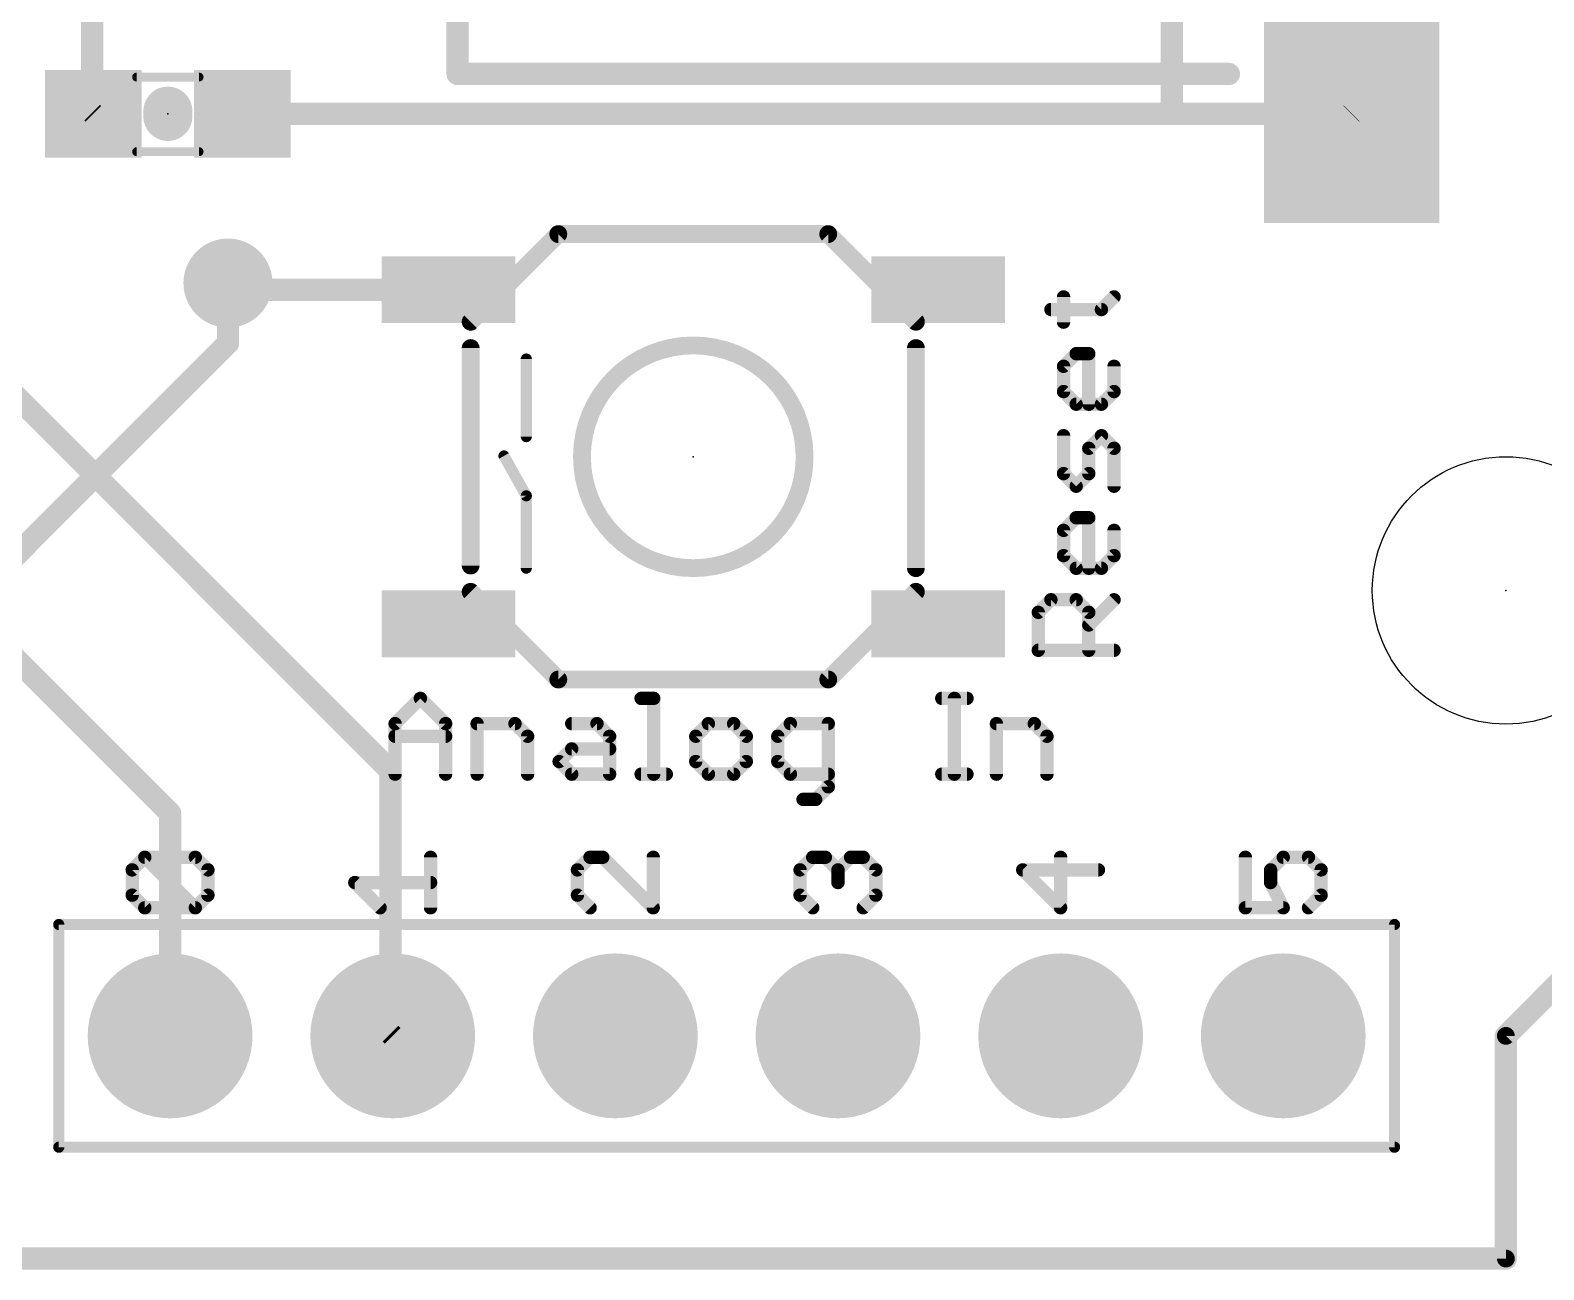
# Model space of a CAD drawing. Extents: x -16 to 96, y -18 to 53.
# Drawn here: x 40.31 to 57.58, y -0.13 to 14.01 of the extents above; entities that cross this region are included whole.
import ezdxf

# ---------------------------------------------------------------- set-up
doc = ezdxf.new("R2010")
doc.units = 0
for name, color, linetype in [('1', 12, 'CONTINUOUS'), ('16', 132, 'CONTINUOUS'), ('17', 110, 'CONTINUOUS'), ('18', 110, 'CONTINUOUS'), ('20', 53, 'CONTINUOUS'), ('21', 41, 'CONTINUOUS'), ('23', 53, 'CONTINUOUS'), ('51', 53, 'CONTINUOUS')]:
    doc.layers.add(name, color=color, linetype=linetype)

# ---------------------------------------------------------------- blocks, each defined once
blk = doc.blocks.new('RECT')
blk.add_solid([(-0.5, -0.5), (0.5, -0.5), (-0.5, 0.5), (0.5, 0.5)])
blk = doc.blocks.new('ROUNDP')
at = {"const_width": 0.5}
blk.add_lwpolyline([(0, -0.25, 1), (0, 0.25, 1), (0, -0.25)], format="xyb", dxfattribs=at)
blk = doc.blocks.new('ROUNDV')
at = {"const_width": 0.5}
blk.add_lwpolyline([(0, -0.25, 1), (0, 0.25, 1), (0, -0.25)], format="xyb", dxfattribs=at)

msp = doc.modelspace()

# ---------------------------------------------------------------- linework, layer by layer
at = {"layer": '1', "const_width": 0.254}
for points in [[(53.34, 20.701), (53.34, 13.0556)], [(41.021, 15.3162), (41.021, 13.0692)], [(36.322, 13.6652), (44.4246, 5.5626)], [(41.021, 13.0692), (41.0346, 13.0556)], [(42.7346, 13.0556), (53.34, 13.0556)], [(53.34, 13.0556), (55.3856, 13.0556)], [(55.03, 12.7), (55.39, 13.06)], [(55.3856, 13.0556), (55.39, 13.06)], [(54.61, 12.7), (55.03, 12.7)], [(42.6466, 11.049), (42.5704, 11.1252)], [(45.085, 11.049), (42.6466, 11.049)], [(41.91, 5.08), (38.1, 8.89)], [(44.4246, 5.5626), (44.4246, 2.5654)], [(41.91, 2.54), (41.91, 5.08)], [(57.15, 2.54), (59.69, 5.08)], [(44.4246, 2.5654), (44.45, 2.54)], [(57.15, 0), (57.15, 2.54)], [(2.54, 0), (57.15, 0)]]:
    msp.add_lwpolyline(points, dxfattribs=at)
at = {"layer": '1', "const_width": 0.127}
for points in [[(41.0659, 13.1141, 1), (40.9761, 13.0243)], [(40.9575, 13.0692, 1), (41.0845, 13.0692)], [(40.9897, 13.0107, 1), (41.0795, 13.1005)], [(42.7346, 13.1191, 1), (42.7346, 12.9921)], [(53.34, 13.1191, 1), (53.34, 12.9921)], [(53.34, 12.9921, 1), (53.34, 13.1191)], [(55.3407, 13.1005, 1), (55.4305, 13.0107)], [(55.4349, 13.0151, 1), (55.3451, 13.1049)], [(55.4349, 13.0151, 1), (55.3451, 13.1049)], [(55.3856, 12.9921, 1), (55.3856, 13.1191)], [(53.2765, 13.0556, 1), (53.4035, 13.0556)], [(54.61, 12.7635, 1), (54.61, 12.6365)], [(54.9851, 12.7449, 1), (55.0749, 12.6551)], [(55.03, 12.6365, 1), (55.03, 12.7635)], [(42.6153, 11.1701, 1), (42.5255, 11.0803)], [(42.6466, 11.1125, 1), (42.6466, 10.9855)], [(42.6017, 11.0041, 1), (42.6915, 11.0939)], [(45.085, 10.9855, 1), (45.085, 11.1125)], [(44.4881, 5.5626, 1), (44.3611, 5.5626)], [(44.3797, 5.5177, 1), (44.4695, 5.6075)], [(41.9735, 5.08, 1), (41.8465, 5.08)], [(41.8651, 5.0351, 1), (41.9549, 5.1249)], [(41.8465, 2.54, 1), (41.9735, 2.54)], [(44.4695, 2.6103, 1), (44.3797, 2.5205)], [(44.3611, 2.5654, 1), (44.4881, 2.5654)], [(44.4051, 2.4951, 1), (44.4949, 2.5849)], [(57.2135, 2.54, 1), (57.0865, 2.54)], [(57.1051, 2.5849, 1), (57.1949, 2.4951)], [(57.0865, 0, 1), (57.2135, 0)], [(57.15, -0.0635, 1), (57.15, 0.0635)]]:
    msp.add_lwpolyline(points, format="xyb", dxfattribs=at)
at = {"layer": '16', "const_width": 0.254}
for points in [[(42.5704, 10.4394), (42.5704, 11.1252)], [(37.211, 5.08), (42.5704, 10.4394)], [(57.15, 2.54), (59.69, 5.08)], [(57.15, 0), (57.15, 2.54)], [(2.54, 0), (57.15, 0)]]:
    msp.add_lwpolyline(points, dxfattribs=at)
at = {"layer": '16', "const_width": 0.127}
for points in [[(42.6339, 11.1252, 1), (42.5069, 11.1252)], [(42.6153, 10.3945, 1), (42.5255, 10.4843)], [(42.5069, 10.4394, 1), (42.6339, 10.4394)], [(57.2135, 2.54, 1), (57.0865, 2.54)], [(57.1051, 2.5849, 1), (57.1949, 2.4951)], [(57.0865, 0, 1), (57.2135, 0)], [(57.15, -0.0635, 1), (57.15, 0.0635)]]:
    msp.add_lwpolyline(points, format="xyb", dxfattribs=at)
at = {"layer": '20', "const_width": 0.2032}
for points in [[(57.15, 2.54), (59.69, 5.08)], [(57.15, 0), (57.15, 2.54)], [(2.54, 0), (57.15, 0)]]:
    msp.add_lwpolyline(points, dxfattribs=at)
at = {"layer": '20', "const_width": 0.1016}
for points in [[(57.2008, 2.54, 1), (57.0992, 2.54)], [(57.1141, 2.5759, 1), (57.1859, 2.5041)], [(57.0992, 0, 1), (57.2008, 0)], [(57.15, -0.0508, 1), (57.15, 0.0508)]]:
    msp.add_lwpolyline(points, format="xyb", dxfattribs=at)
at = {"layer": '20'}
msp.add_circle((57.15, 7.62), 1.524, dxfattribs=at)
at = {"layer": '21'}
for points, const_width in [([(45.19, 14.3002), (45.19, 13.51)], 0.254), ([(45.19, 13.51), (53.99, 13.51)], 0.254), ([(41.8846, 13.0251), (41.8846, 13.0861)], 0.5588), ([(46.339, 11.684), (49.419, 11.684)], 0.2032), ([(51.9593, 10.8234), (52.5355, 10.8234)], 0.1524), ([(52.1034, 10.6793), (52.1034, 10.9674)], 0.1524), ([(52.5355, 10.8234), (52.6796, 10.9674)], 0.1524), ([(45.339, 7.904), (45.339, 10.384)], 0.2032), ([(50.419, 10.384), (50.419, 7.874)], 0.2032), ([(52.1034, 10.176), (52.2474, 10.32)], 0.1524), ([(52.2474, 10.32), (52.3915, 10.32)], 0.1524), ([(52.3915, 10.32), (52.3915, 9.7438)], 0.1524), ([(52.1034, 9.8879), (52.1034, 10.176)], 0.1524), ([(52.6796, 10.176), (52.6796, 9.8879)], 0.1524), ([(52.2474, 9.7438), (52.1034, 9.8879)], 0.1524), ([(52.6796, 9.8879), (52.5355, 9.7438)], 0.1524), ([(52.5355, 9.7438), (52.2474, 9.7438)], 0.1524), ([(52.1034, 8.9523), (52.1034, 9.3845)], 0.1524), ([(52.5355, 9.3845), (52.3915, 9.2405)], 0.1524), ([(52.6796, 9.2405), (52.5355, 9.3845)], 0.1524), ([(52.3915, 9.2405), (52.3915, 8.9523)], 0.1524), ([(52.6796, 8.8083), (52.6796, 9.2405)], 0.1524), ([(52.2474, 8.8083), (52.1034, 8.9523)], 0.1524), ([(52.3915, 8.9523), (52.2474, 8.8083)], 0.1524), ([(52.1034, 8.3049), (52.2474, 8.449)], 0.1524), ([(52.2474, 8.449), (52.3915, 8.449)], 0.1524), ([(52.3915, 8.449), (52.3915, 7.8728)], 0.1524), ([(52.1034, 8.0168), (52.1034, 8.3049)], 0.1524), ([(52.6796, 8.3049), (52.6796, 8.0168)], 0.1524), ([(52.2474, 7.8728), (52.1034, 8.0168)], 0.1524), ([(52.5355, 7.8728), (52.2474, 7.8728)], 0.1524), ([(52.6796, 8.0168), (52.5355, 7.8728)], 0.1524), ([(51.8153, 7.3694), (51.9593, 7.5135)], 0.1524), ([(51.8153, 6.9372), (51.8153, 7.3694)], 0.1524), ([(51.9593, 7.5135), (52.2474, 7.5135)], 0.1524), ([(52.2474, 7.5135), (52.3915, 7.3694)], 0.1524), ([(52.3915, 7.2254), (52.6796, 7.5135)], 0.1524), ([(52.3915, 7.3694), (52.3915, 6.9372)], 0.1524), ([(52.6796, 6.9372), (51.8153, 6.9372)], 0.1524), ([(49.419, 6.604), (46.339, 6.604)], 0.2032), ([(44.4772, 6.1007), (44.7653, 6.3888)], 0.1524), ([(44.7653, 6.3888), (45.0534, 6.1007)], 0.1524), ([(47.2838, 6.3888), (47.4278, 6.3888)], 0.1524), ([(47.4278, 6.3888), (47.4278, 5.5245)], 0.1524), ([(50.714, 6.3888), (51.0021, 6.3888)], 0.1524), ([(50.8581, 5.5245), (50.8581, 6.3888)], 0.1524), ([(44.4772, 5.5245), (44.4772, 6.1007)], 0.1524), ([(45.0534, 6.1007), (45.0534, 5.5245)], 0.1524), ([(45.4127, 5.5245), (45.4127, 6.1007)], 0.1524), ([(45.4127, 6.1007), (45.8449, 6.1007)], 0.1524), ([(45.8449, 6.1007), (45.989, 5.9567)], 0.1524), ([(46.4923, 6.1007), (46.7804, 6.1007)], 0.1524), ([(46.7804, 6.1007), (46.9245, 5.9567)], 0.1524), ([(48.0515, 6.1007), (47.9074, 5.9567)], 0.1524), ([(48.3396, 6.1007), (48.0515, 6.1007)], 0.1524), ([(48.4837, 5.9567), (48.3396, 6.1007)], 0.1524), ([(48.987, 6.1007), (48.843, 5.9567)], 0.1524), ([(49.4192, 6.1007), (48.987, 6.1007)], 0.1524), ([(49.4192, 5.3804), (49.4192, 6.1007)], 0.1524), ([(51.3377, 5.5245), (51.3377, 6.1007)], 0.1524), ([(51.3377, 6.1007), (51.7698, 6.1007)], 0.1524), ([(51.7698, 6.1007), (51.9139, 5.9567)], 0.1524), ([(44.4772, 5.9567), (45.0534, 5.9567)], 0.1524), ([(45.989, 5.9567), (45.989, 5.5245)], 0.1524), ([(46.3482, 5.6686), (46.4923, 5.8126)], 0.1524), ([(46.4923, 5.8126), (46.9245, 5.8126)], 0.1524), ([(46.9245, 5.9567), (46.9245, 5.5245)], 0.1524), ([(47.9074, 5.9567), (47.9074, 5.6686)], 0.1524), ([(48.4837, 5.6686), (48.4837, 5.9567)], 0.1524), ([(48.843, 5.9567), (48.843, 5.6686)], 0.1524), ([(51.9139, 5.9567), (51.9139, 5.5245)], 0.1524), ([(46.4923, 5.5245), (46.3482, 5.6686)], 0.1524), ([(47.9074, 5.6686), (48.0515, 5.5245)], 0.1524), ([(48.3396, 5.5245), (48.4837, 5.6686)], 0.1524), ([(48.843, 5.6686), (48.987, 5.5245)], 0.1524), ([(46.9245, 5.5245), (46.4923, 5.5245)], 0.1524), ([(47.2838, 5.5245), (47.5719, 5.5245)], 0.1524), ([(48.0515, 5.5245), (48.3396, 5.5245)], 0.1524), ([(48.987, 5.5245), (49.4192, 5.5245)], 0.1524), ([(50.714, 5.5245), (51.0021, 5.5245)], 0.1524), ([(49.2751, 5.2364), (49.4192, 5.3804)], 0.1524), ([(49.1311, 5.2364), (49.2751, 5.2364)], 0.1524), ([(41.4775, 4.4327), (41.6215, 4.5767)], 0.1524), ([(41.4775, 4.1446), (41.4775, 4.4327)], 0.1524), ([(41.6215, 4.5767), (42.1977, 4.5767)], 0.1524), ([(42.1977, 4.0005), (41.6215, 4.5767)], 0.1524), ([(42.1977, 4.5767), (42.3418, 4.4327)], 0.1524), ([(42.3418, 4.4327), (42.3418, 4.1446)], 0.1524), ([(44.8818, 4.0005), (44.8818, 4.5767)], 0.1524), ([(46.7015, 4.5767), (46.5575, 4.4327)], 0.1524), ([(46.5575, 4.4327), (46.5575, 4.1446)], 0.1524), ([(46.8456, 4.5767), (46.7015, 4.5767)], 0.1524), ([(47.4218, 4.0005), (46.8456, 4.5767)], 0.1524), ([(47.4218, 4.5767), (47.4218, 4.0005)], 0.1524), ([(49.0975, 4.4327), (49.2415, 4.5767)], 0.1524), ([(49.0975, 4.1446), (49.0975, 4.4327)], 0.1524), ([(49.2415, 4.5767), (49.3856, 4.5767)], 0.1524), ([(49.3856, 4.5767), (49.5296, 4.4327)], 0.1524), ([(49.5296, 4.4327), (49.6737, 4.5767)], 0.1524), ([(49.5296, 4.4327), (49.5296, 4.2886)], 0.1524), ([(49.6737, 4.5767), (49.8177, 4.5767)], 0.1524), ([(49.8177, 4.5767), (49.9618, 4.4327)], 0.1524), ([(49.9618, 4.4327), (49.9618, 4.1446)], 0.1524), ([(52.5018, 4.4327), (51.6375, 4.4327)], 0.1524), ([(51.6375, 4.4327), (52.0696, 4.0005)], 0.1524), ([(52.0696, 4.0005), (52.0696, 4.5767)], 0.1524), ([(54.1775, 4.5767), (54.1775, 4.0005)], 0.1524), ([(54.4656, 4.4327), (54.6096, 4.5767)], 0.1524), ([(54.4656, 4.2886), (54.4656, 4.4327)], 0.1524), ([(54.6096, 4.5767), (54.8977, 4.5767)], 0.1524), ([(54.8977, 4.5767), (55.0418, 4.4327)], 0.1524), ([(55.0418, 4.4327), (55.0418, 4.1446)], 0.1524), ([(44.3056, 4.0005), (44.0175, 4.2886)], 0.1524), ([(44.0175, 4.2886), (44.8818, 4.2886)], 0.1524), ([(54.6096, 4.0005), (54.4656, 4.2886)], 0.1524), ([(41.6215, 4.0005), (41.4775, 4.1446)], 0.1524), ([(42.3418, 4.1446), (42.1977, 4.0005)], 0.1524), ([(46.5575, 4.1446), (46.7015, 4.0005)], 0.1524), ([(49.2415, 4.0005), (49.0975, 4.1446)], 0.1524), ([(49.9618, 4.1446), (49.8177, 4.0005)], 0.1524), ([(55.0418, 4.1446), (54.8977, 4.0005)], 0.1524), ([(42.1977, 4.0005), (41.6215, 4.0005)], 0.1524), ([(54.1775, 4.0005), (54.6096, 4.0005)], 0.1524)]:
    msp.add_lwpolyline(points, dxfattribs=dict(at, const_width=const_width))
for points, const_width in [([(45.19, 13.5735, 1), (45.19, 13.4465)], 0.127), ([(45.1265, 13.51, 1), (45.2535, 13.51)], 0.127), ([(53.99, 13.4465, 1), (53.99, 13.5735)], 0.127), ([(42.0243, 13.0861, 1), (41.7449, 13.0861)], 0.2794), ([(41.7449, 13.0251, 1), (42.0243, 13.0251)], 0.2794), ([(46.339, 11.7348, 1), (46.339, 11.6332)], 0.1016), ([(49.419, 11.6332, 1), (49.419, 11.7348)], 0.1016), ([(51.9593, 10.8615, 1), (51.9593, 10.7853)], 0.0762), ([(52.1415, 10.9674, 1), (52.0653, 10.9674)], 0.0762), ([(52.5086, 10.8503, 1), (52.5625, 10.7964)], 0.0762), ([(52.5355, 10.7853, 1), (52.5355, 10.8615)], 0.0762), ([(52.7065, 10.9405, 1), (52.6527, 10.9944)], 0.0762), ([(52.0653, 10.6793, 1), (52.1415, 10.6793)], 0.0762), ([(45.3898, 10.384, 1), (45.2882, 10.384)], 0.1016), ([(47.879, 7.874, 1), (47.879, 10.414, 1), (47.879, 7.874)], 0.2032), ([(50.4698, 10.384, 1), (50.3682, 10.384)], 0.1016), ([(52.2474, 10.3581, 1), (52.2474, 10.2819)], 0.0762), ([(52.2744, 10.2931, 1), (52.2205, 10.347)], 0.0762), ([(52.4296, 10.32, 1), (52.3534, 10.32)], 0.0762), ([(52.3915, 10.2819, 1), (52.3915, 10.3581)], 0.0762), ([(52.0764, 10.2029, 1), (52.1303, 10.149)], 0.0762), ([(52.1415, 10.176, 1), (52.0653, 10.176)], 0.0762), ([(52.7177, 10.176, 1), (52.6415, 10.176)], 0.0762), ([(52.1303, 9.9148, 1), (52.0764, 9.8609)], 0.0762), ([(52.0653, 9.8879, 1), (52.1415, 9.8879)], 0.0762), ([(52.6415, 9.8879, 1), (52.7177, 9.8879)], 0.0762), ([(52.7065, 9.8609, 1), (52.6527, 9.9148)], 0.0762), ([(52.2474, 9.7819, 1), (52.2474, 9.7057)], 0.0762), ([(52.2205, 9.7169, 1), (52.2744, 9.7707)], 0.0762), ([(52.3534, 9.7438, 1), (52.4296, 9.7438)], 0.0762), ([(52.5086, 9.7707, 1), (52.5625, 9.7169)], 0.0762), ([(52.5355, 9.7057, 1), (52.5355, 9.7819)], 0.0762), ([(52.1415, 9.3845, 1), (52.0653, 9.3845)], 0.0762), ([(52.5625, 9.4114, 1), (52.5086, 9.3576)], 0.0762), ([(52.5625, 9.3576, 1), (52.5086, 9.4114)], 0.0762), ([(52.3645, 9.2674, 1), (52.4184, 9.2135)], 0.0762), ([(52.4296, 9.2405, 1), (52.3534, 9.2405)], 0.0762), ([(52.7177, 9.2405, 1), (52.6415, 9.2405)], 0.0762), ([(52.6527, 9.2135, 1), (52.7065, 9.2674)], 0.0762), ([(52.1303, 8.9793, 1), (52.0764, 8.9254)], 0.0762), ([(52.0653, 8.9523, 1), (52.1415, 8.9523)], 0.0762), ([(52.3534, 8.9523, 1), (52.4296, 8.9523)], 0.0762), ([(52.4184, 8.9254, 1), (52.3645, 8.9793)], 0.0762), ([(52.2205, 8.8352, 1), (52.2744, 8.7813)], 0.0762), ([(52.2205, 8.7813, 1), (52.2744, 8.8352)], 0.0762), ([(52.6415, 8.8083, 1), (52.7177, 8.8083)], 0.0762), ([(52.2474, 8.4871, 1), (52.2474, 8.4109)], 0.0762), ([(52.2744, 8.422, 1), (52.2205, 8.4759)], 0.0762), ([(52.4296, 8.449, 1), (52.3534, 8.449)], 0.0762), ([(52.3915, 8.4109, 1), (52.3915, 8.4871)], 0.0762), ([(52.0764, 8.3319, 1), (52.1303, 8.278)], 0.0762), ([(52.1415, 8.3049, 1), (52.0653, 8.3049)], 0.0762), ([(52.7177, 8.3049, 1), (52.6415, 8.3049)], 0.0762), ([(45.2882, 7.904, 1), (45.3898, 7.904)], 0.1016), ([(52.1303, 8.0438, 1), (52.0764, 7.9899)], 0.0762), ([(52.0653, 8.0168, 1), (52.1415, 8.0168)], 0.0762), ([(52.2474, 7.9109, 1), (52.2474, 7.8347)], 0.0762), ([(52.5355, 7.8347, 1), (52.5355, 7.9109)], 0.0762), ([(52.6415, 8.0168, 1), (52.7177, 8.0168)], 0.0762), ([(52.7065, 7.9899, 1), (52.6527, 8.0438)], 0.0762), ([(50.3682, 7.874, 1), (50.4698, 7.874)], 0.1016), ([(52.2205, 7.8458, 1), (52.2744, 7.8997)], 0.0762), ([(52.3534, 7.8728, 1), (52.4296, 7.8728)], 0.0762), ([(52.5086, 7.8997, 1), (52.5625, 7.8458)], 0.0762), ([(51.7883, 7.3964, 1), (51.8422, 7.3425)], 0.0762), ([(51.8534, 7.3694, 1), (51.7772, 7.3694)], 0.0762), ([(51.9593, 7.5516, 1), (51.9593, 7.4754)], 0.0762), ([(51.9863, 7.4865, 1), (51.9324, 7.5404)], 0.0762), ([(52.2744, 7.5404, 1), (52.2205, 7.4865)], 0.0762), ([(52.2474, 7.4754, 1), (52.2474, 7.5516)], 0.0762), ([(52.4296, 7.3694, 1), (52.3534, 7.3694)], 0.0762), ([(52.3645, 7.3425, 1), (52.4184, 7.3964)], 0.0762), ([(52.7065, 7.4865, 1), (52.6527, 7.5404)], 0.0762), ([(52.3645, 7.2523, 1), (52.4184, 7.1984)], 0.0762), ([(51.8153, 6.9753, 1), (51.8153, 6.8991)], 0.0762), ([(51.7772, 6.9372, 1), (51.8534, 6.9372)], 0.0762), ([(52.3534, 6.9372, 1), (52.4296, 6.9372)], 0.0762), ([(52.6796, 6.8991, 1), (52.6796, 6.9753)], 0.0762), ([(46.339, 6.6548, 1), (46.339, 6.5532)], 0.1016), ([(49.419, 6.5532, 1), (49.419, 6.6548)], 0.1016), ([(44.7923, 6.4158, 1), (44.7384, 6.3619)], 0.0762), ([(44.7923, 6.3619, 1), (44.7384, 6.4158)], 0.0762), ([(47.2838, 6.4269, 1), (47.2838, 6.3507)], 0.0762), ([(47.4659, 6.3888, 1), (47.3897, 6.3888)], 0.0762), ([(47.4278, 6.3507, 1), (47.4278, 6.4269)], 0.0762), ([(50.714, 6.4269, 1), (50.714, 6.3507)], 0.0762), ([(50.8962, 6.3888, 1), (50.82, 6.3888)], 0.0762), ([(51.0021, 6.3507, 1), (51.0021, 6.4269)], 0.0762), ([(44.5153, 6.1007, 1), (44.4391, 6.1007)], 0.0762), ([(44.4503, 6.1277, 1), (44.5041, 6.0738)], 0.0762), ([(45.0915, 6.1007, 1), (45.0153, 6.1007)], 0.0762), ([(45.0265, 6.0738, 1), (45.0804, 6.1277)], 0.0762), ([(45.4508, 6.1007, 1), (45.3746, 6.1007)], 0.0762), ([(45.4127, 6.1388, 1), (45.4127, 6.0626)], 0.0762), ([(45.8718, 6.1277, 1), (45.818, 6.0738)], 0.0762), ([(45.8449, 6.0626, 1), (45.8449, 6.1388)], 0.0762), ([(46.4923, 6.1388, 1), (46.4923, 6.0626)], 0.0762), ([(46.8074, 6.1277, 1), (46.7535, 6.0738)], 0.0762), ([(46.7804, 6.0626, 1), (46.7804, 6.1388)], 0.0762), ([(48.0515, 6.1388, 1), (48.0515, 6.0626)], 0.0762), ([(48.0784, 6.0738, 1), (48.0246, 6.1277)], 0.0762), ([(48.3666, 6.1277, 1), (48.3127, 6.0738)], 0.0762), ([(48.3396, 6.0626, 1), (48.3396, 6.1388)], 0.0762), ([(48.987, 6.1388, 1), (48.987, 6.0626)], 0.0762), ([(49.014, 6.0738, 1), (48.9601, 6.1277)], 0.0762), ([(49.4573, 6.1007, 1), (49.3811, 6.1007)], 0.0762), ([(49.4192, 6.0626, 1), (49.4192, 6.1388)], 0.0762), ([(51.3758, 6.1007, 1), (51.2996, 6.1007)], 0.0762), ([(51.3377, 6.1388, 1), (51.3377, 6.0626)], 0.0762), ([(51.7968, 6.1277, 1), (51.7429, 6.0738)], 0.0762), ([(51.7698, 6.0626, 1), (51.7698, 6.1388)], 0.0762), ([(44.4772, 5.9948, 1), (44.4772, 5.9186)], 0.0762), ([(45.0534, 5.9186, 1), (45.0534, 5.9948)], 0.0762), ([(46.0271, 5.9567, 1), (45.9509, 5.9567)], 0.0762), ([(45.962, 5.9297, 1), (46.0159, 5.9836)], 0.0762), ([(46.4923, 5.8507, 1), (46.4923, 5.7745)], 0.0762), ([(46.5192, 5.7857, 1), (46.4654, 5.8396)], 0.0762), ([(46.9626, 5.9567, 1), (46.8864, 5.9567)], 0.0762), ([(46.8975, 5.9297, 1), (46.9514, 5.9836)], 0.0762), ([(46.9245, 5.7745, 1), (46.9245, 5.8507)], 0.0762), ([(47.9455, 5.9567, 1), (47.8693, 5.9567)], 0.0762), ([(47.8805, 5.9836, 1), (47.9344, 5.9297)], 0.0762), ([(48.5218, 5.9567, 1), (48.4456, 5.9567)], 0.0762), ([(48.4567, 5.9297, 1), (48.5106, 5.9836)], 0.0762), ([(48.816, 5.9836, 1), (48.8699, 5.9297)], 0.0762), ([(48.8811, 5.9567, 1), (48.8049, 5.9567)], 0.0762), ([(51.952, 5.9567, 1), (51.8758, 5.9567)], 0.0762), ([(51.887, 5.9297, 1), (51.9408, 5.9836)], 0.0762), ([(46.3752, 5.6955, 1), (46.3213, 5.6416)], 0.0762), ([(46.3213, 5.6955, 1), (46.3752, 5.6416)], 0.0762), ([(47.9344, 5.6955, 1), (47.8805, 5.6416)], 0.0762), ([(47.8693, 5.6686, 1), (47.9455, 5.6686)], 0.0762), ([(48.4456, 5.6686, 1), (48.5218, 5.6686)], 0.0762), ([(48.5106, 5.6416, 1), (48.4567, 5.6955)], 0.0762), ([(48.8699, 5.6955, 1), (48.816, 5.6416)], 0.0762), ([(48.8049, 5.6686, 1), (48.8811, 5.6686)], 0.0762), ([(44.4391, 5.5245, 1), (44.5153, 5.5245)], 0.0762), ([(45.0153, 5.5245, 1), (45.0915, 5.5245)], 0.0762), ([(45.3746, 5.5245, 1), (45.4508, 5.5245)], 0.0762), ([(45.9509, 5.5245, 1), (46.0271, 5.5245)], 0.0762), ([(46.4923, 5.5626, 1), (46.4923, 5.4864)], 0.0762), ([(46.4654, 5.4976, 1), (46.5192, 5.5514)], 0.0762), ([(46.8864, 5.5245, 1), (46.9626, 5.5245)], 0.0762), ([(46.9245, 5.4864, 1), (46.9245, 5.5626)], 0.0762), ([(47.2838, 5.5626, 1), (47.2838, 5.4864)], 0.0762), ([(47.3897, 5.5245, 1), (47.4659, 5.5245)], 0.0762), ([(47.5719, 5.4864, 1), (47.5719, 5.5626)], 0.0762), ([(48.0515, 5.5626, 1), (48.0515, 5.4864)], 0.0762), ([(48.0246, 5.4976, 1), (48.0784, 5.5514)], 0.0762), ([(48.3127, 5.5514, 1), (48.3666, 5.4976)], 0.0762), ([(48.3396, 5.4864, 1), (48.3396, 5.5626)], 0.0762), ([(48.987, 5.5626, 1), (48.987, 5.4864)], 0.0762), ([(48.9601, 5.4976, 1), (49.014, 5.5514)], 0.0762), ([(49.4192, 5.4864, 1), (49.4192, 5.5626)], 0.0762), ([(50.714, 5.5626, 1), (50.714, 5.4864)], 0.0762), ([(50.82, 5.5245, 1), (50.8962, 5.5245)], 0.0762), ([(51.0021, 5.4864, 1), (51.0021, 5.5626)], 0.0762), ([(51.2996, 5.5245, 1), (51.3758, 5.5245)], 0.0762), ([(51.8758, 5.5245, 1), (51.952, 5.5245)], 0.0762), ([(49.3811, 5.3804, 1), (49.4573, 5.3804)], 0.0762), ([(49.4461, 5.3535, 1), (49.3922, 5.4074)], 0.0762), ([(49.1311, 5.2745, 1), (49.1311, 5.1983)], 0.0762), ([(49.2482, 5.2633, 1), (49.3021, 5.2094)], 0.0762), ([(49.2751, 5.1983, 1), (49.2751, 5.2745)], 0.0762), ([(41.4505, 4.4596, 1), (41.5044, 4.4057)], 0.0762), ([(41.5156, 4.4327, 1), (41.4394, 4.4327)], 0.0762), ([(41.6485, 4.6037, 1), (41.5946, 4.5498)], 0.0762), ([(41.6215, 4.6148, 1), (41.6215, 4.5386)], 0.0762), ([(41.6485, 4.5498, 1), (41.5946, 4.6037)], 0.0762), ([(42.2247, 4.6037, 1), (42.1708, 4.5498)], 0.0762), ([(42.1977, 4.5386, 1), (42.1977, 4.6148)], 0.0762), ([(42.3799, 4.4327, 1), (42.3037, 4.4327)], 0.0762), ([(42.3149, 4.4057, 1), (42.3687, 4.4596)], 0.0762), ([(44.9199, 4.5767, 1), (44.8437, 4.5767)], 0.0762), ([(46.5305, 4.4596, 1), (46.5844, 4.4057)], 0.0762), ([(46.5956, 4.4327, 1), (46.5194, 4.4327)], 0.0762), ([(46.7015, 4.6148, 1), (46.7015, 4.5386)], 0.0762), ([(46.7285, 4.5498, 1), (46.6746, 4.6037)], 0.0762), ([(46.8725, 4.6037, 1), (46.8186, 4.5498)], 0.0762), ([(46.8456, 4.5386, 1), (46.8456, 4.6148)], 0.0762), ([(47.4599, 4.5767, 1), (47.3837, 4.5767)], 0.0762), ([(49.0705, 4.4596, 1), (49.1244, 4.4057)], 0.0762), ([(49.1356, 4.4327, 1), (49.0594, 4.4327)], 0.0762), ([(49.2415, 4.6148, 1), (49.2415, 4.5386)], 0.0762), ([(49.2685, 4.5498, 1), (49.2146, 4.6037)], 0.0762), ([(49.4125, 4.6037, 1), (49.3586, 4.5498)], 0.0762), ([(49.3856, 4.5386, 1), (49.3856, 4.6148)], 0.0762), ([(49.5677, 4.4327, 1), (49.4915, 4.4327)], 0.0762), ([(49.5027, 4.4596, 1), (49.5566, 4.4057)], 0.0762), ([(49.5027, 4.4057, 1), (49.5566, 4.4596)], 0.0762), ([(49.6737, 4.6148, 1), (49.6737, 4.5386)], 0.0762), ([(49.7006, 4.5498, 1), (49.6467, 4.6037)], 0.0762), ([(49.8447, 4.6037, 1), (49.7908, 4.5498)], 0.0762), ([(49.8177, 4.5386, 1), (49.8177, 4.6148)], 0.0762), ([(49.9999, 4.4327, 1), (49.9237, 4.4327)], 0.0762), ([(49.9349, 4.4057, 1), (49.9887, 4.4596)], 0.0762), ([(51.6644, 4.4596, 1), (51.6105, 4.4057)], 0.0762), ([(51.6375, 4.4708, 1), (51.6375, 4.3946)], 0.0762), ([(52.1077, 4.5767, 1), (52.0315, 4.5767)], 0.0762), ([(52.5018, 4.3946, 1), (52.5018, 4.4708)], 0.0762), ([(54.2156, 4.5767, 1), (54.1394, 4.5767)], 0.0762), ([(54.4386, 4.4596, 1), (54.4925, 4.4057)], 0.0762), ([(54.5037, 4.4327, 1), (54.4275, 4.4327)], 0.0762), ([(54.6096, 4.6148, 1), (54.6096, 4.5386)], 0.0762), ([(54.6366, 4.5498, 1), (54.5827, 4.6037)], 0.0762), ([(54.9247, 4.6037, 1), (54.8708, 4.5498)], 0.0762), ([(54.8977, 4.5386, 1), (54.8977, 4.6148)], 0.0762), ([(55.0799, 4.4327, 1), (55.0037, 4.4327)], 0.0762), ([(55.0149, 4.4057, 1), (55.0687, 4.4596)], 0.0762), ([(44.0444, 4.3156, 1), (43.9905, 4.2617)], 0.0762), ([(44.0175, 4.3267, 1), (44.0175, 4.2505)], 0.0762), ([(44.8818, 4.2505, 1), (44.8818, 4.3267)], 0.0762), ([(49.4915, 4.2886, 1), (49.5677, 4.2886)], 0.0762), ([(54.4997, 4.3057, 1), (54.4315, 4.2716)], 0.0762), ([(54.4275, 4.2886, 1), (54.5037, 4.2886)], 0.0762), ([(41.5044, 4.1715, 1), (41.4505, 4.1176)], 0.0762), ([(41.4394, 4.1446, 1), (41.5156, 4.1446)], 0.0762), ([(42.3037, 4.1446, 1), (42.3799, 4.1446)], 0.0762), ([(42.3687, 4.1176, 1), (42.3149, 4.1715)], 0.0762), ([(46.5844, 4.1715, 1), (46.5305, 4.1176)], 0.0762), ([(46.5194, 4.1446, 1), (46.5956, 4.1446)], 0.0762), ([(49.1244, 4.1715, 1), (49.0705, 4.1176)], 0.0762), ([(49.0594, 4.1446, 1), (49.1356, 4.1446)], 0.0762), ([(49.9237, 4.1446, 1), (49.9999, 4.1446)], 0.0762), ([(49.9887, 4.1176, 1), (49.9349, 4.1715)], 0.0762), ([(55.0037, 4.1446, 1), (55.0799, 4.1446)], 0.0762), ([(55.0687, 4.1176, 1), (55.0149, 4.1715)], 0.0762), ([(41.6215, 4.0386, 1), (41.6215, 3.9624)], 0.0762), ([(41.5946, 3.9736, 1), (41.6485, 4.0274)], 0.0762), ([(42.1708, 4.0274, 1), (42.2247, 3.9736)], 0.0762), ([(42.1708, 3.9736, 1), (42.2247, 4.0274)], 0.0762), ([(42.1977, 3.9624, 1), (42.1977, 4.0386)], 0.0762), ([(44.2786, 3.9736, 1), (44.3325, 4.0274)], 0.0762), ([(44.8437, 4.0005, 1), (44.9199, 4.0005)], 0.0762), ([(46.6746, 3.9736, 1), (46.7285, 4.0274)], 0.0762), ([(47.3837, 4.0005, 1), (47.4599, 4.0005)], 0.0762), ([(47.3949, 3.9736, 1), (47.4487, 4.0274)], 0.0762), ([(49.2146, 3.9736, 1), (49.2685, 4.0274)], 0.0762), ([(49.7908, 4.0274, 1), (49.8447, 3.9736)], 0.0762), ([(52.0315, 4.0005, 1), (52.1077, 4.0005)], 0.0762), ([(52.0427, 3.9736, 1), (52.0966, 4.0274)], 0.0762), ([(54.1775, 4.0386, 1), (54.1775, 3.9624)], 0.0762), ([(54.1394, 4.0005, 1), (54.2156, 4.0005)], 0.0762), ([(54.5756, 3.9835, 1), (54.6437, 4.0175)], 0.0762), ([(54.6096, 3.9624, 1), (54.6096, 4.0386)], 0.0762), ([(54.8708, 4.0274, 1), (54.9247, 3.9736)], 0.0762)]:
    msp.add_lwpolyline(points, format="xyb", dxfattribs=dict(at, const_width=const_width))
at = {"layer": '23'}
for p in [(41.8846, 13.0556), (47.879, 9.144), (57.15, 7.62)]:
    msp.add_point(p, dxfattribs=at)
at = {"layer": '51'}
for points, const_width in [([(42.2406, 13.4746), (41.5286, 13.4746)], 0.1016), ([(42.2406, 12.6236), (41.5286, 12.6236)], 0.1016), ([(45.339, 10.684), (46.339, 11.684)], 0.2032), ([(49.419, 11.684), (50.419, 10.684)], 0.2032), ([(45.974, 9.374), (45.974, 10.259)], 0.127), ([(45.974, 8.699), (45.719, 9.154)], 0.127), ([(45.974, 7.874), (45.974, 8.699)], 0.127), ([(46.339, 6.604), (45.339, 7.604)], 0.2032), ([(50.419, 7.604), (49.419, 6.604)], 0.2032), ([(57.15, 2.54), (59.69, 5.08)], 0.254), ([(40.64, 1.27), (40.64, 3.81)], 0.127), ([(40.64, 3.81), (55.88, 3.81)], 0.127), ([(55.88, 3.81), (55.88, 1.27)], 0.127), ([(57.15, 0), (57.15, 2.54)], 0.254), ([(55.88, 1.27), (40.64, 1.27)], 0.127), ([(2.54, 0), (57.15, 0)], 0.254)]:
    msp.add_lwpolyline(points, dxfattribs=dict(at, const_width=const_width))
for points, const_width in [([(41.5286, 13.5, 1), (41.5286, 13.4492)], 0.0508), ([(42.2406, 13.4492, 1), (42.2406, 13.5)], 0.0508), ([(41.5286, 12.649, 1), (41.5286, 12.5982)], 0.0508), ([(42.2406, 12.5982, 1), (42.2406, 12.649)], 0.0508), ([(46.3749, 11.6481, 1), (46.3031, 11.7199)], 0.1016), ([(49.4549, 11.7199, 1), (49.3831, 11.6481)], 0.1016), ([(45.3031, 10.7199, 1), (45.3749, 10.6481)], 0.1016), ([(50.3831, 10.6481, 1), (50.4549, 10.7199)], 0.1016), ([(46.0058, 10.259, 1), (45.9423, 10.259)], 0.0635), ([(45.9423, 9.374, 1), (46.0058, 9.374)], 0.0635), ([(45.7467, 9.1695, 1), (45.6913, 9.1385)], 0.0635), ([(46.0058, 8.699, 1), (45.9423, 8.699)], 0.0635), ([(45.9463, 8.6835, 1), (46.0017, 8.7145)], 0.0635), ([(45.9423, 7.874, 1), (46.0058, 7.874)], 0.0635), ([(45.3749, 7.6399, 1), (45.3031, 7.5681)], 0.1016), ([(50.4549, 7.5681, 1), (50.3831, 7.6399)], 0.1016), ([(46.3031, 6.5681, 1), (46.3749, 6.6399)], 0.1016), ([(49.3831, 6.6399, 1), (49.4549, 6.5681)], 0.1016), ([(40.6718, 3.81, 1), (40.6082, 3.81)], 0.0635), ([(40.64, 3.8418, 1), (40.64, 3.7782)], 0.0635), ([(55.9118, 3.81, 1), (55.8483, 3.81)], 0.0635), ([(55.88, 3.7782, 1), (55.88, 3.8418)], 0.0635), ([(57.2135, 2.54, 1), (57.0865, 2.54)], 0.127), ([(57.1051, 2.5849, 1), (57.1949, 2.4951)], 0.127), ([(40.6082, 1.27, 1), (40.6718, 1.27)], 0.0635), ([(40.64, 1.3017, 1), (40.64, 1.2383)], 0.0635), ([(55.8483, 1.27, 1), (55.9118, 1.27)], 0.0635), ([(55.88, 1.2383, 1), (55.88, 1.3017)], 0.0635), ([(57.0865, 0, 1), (57.2135, 0)], 0.127), ([(57.15, -0.0635, 1), (57.15, 0.0635)], 0.127)]:
    msp.add_lwpolyline(points, format="xyb", dxfattribs=dict(at, const_width=const_width))

# ---------------------------------------------------------------- block references
at = {"layer": '1'}
for p, xscale, yscale, rotation in [((55.39, 13.06), 2, 2.5, 180), ((45.085, 11.049), 0.762, 1.524, 270), ((50.673, 11.049), 0.762, 1.524, 270), ((45.085, 7.239), 0.762, 1.524, 270), ((50.673, 7.239), 0.762, 1.524, 270)]:
    msp.add_blockref('RECT', p, dxfattribs=dict(at, xscale=xscale, yscale=yscale, rotation=rotation))
at = {"layer": '1', "xscale": 1.1, "rotation": 180}
for p in [(41.0346, 13.0556), (42.7346, 13.0556)]:
    msp.add_blockref('RECT', p, dxfattribs=at)
at = {"layer": '17', "xscale": 1.8796, "yscale": 1.8796}
for p in [(41.91, 2.54), (41.91, 2.54), (44.45, 2.54), (44.45, 2.54), (46.99, 2.54), (46.99, 2.54), (49.53, 2.54), (49.53, 2.54), (52.07, 2.54), (52.07, 2.54), (54.61, 2.54), (54.61, 2.54)]:
    msp.add_blockref('ROUNDP', p, dxfattribs=at)
at = {"layer": '18', "xscale": 1.016, "yscale": 1.016}
msp.add_blockref('ROUNDV', (42.5704, 11.1252), dxfattribs=at)
msp.add_blockref('ROUNDV', (42.5704, 11.1252), dxfattribs=at)
at = {"layer": '51', "xscale": 0.5001, "yscale": 0.95, "rotation": 180}
for p in [(41.3043, 13.0505), (42.4728, 13.0505)]:
    msp.add_blockref('RECT', p, dxfattribs=at)

doc.saveas('drawing.dxf')
